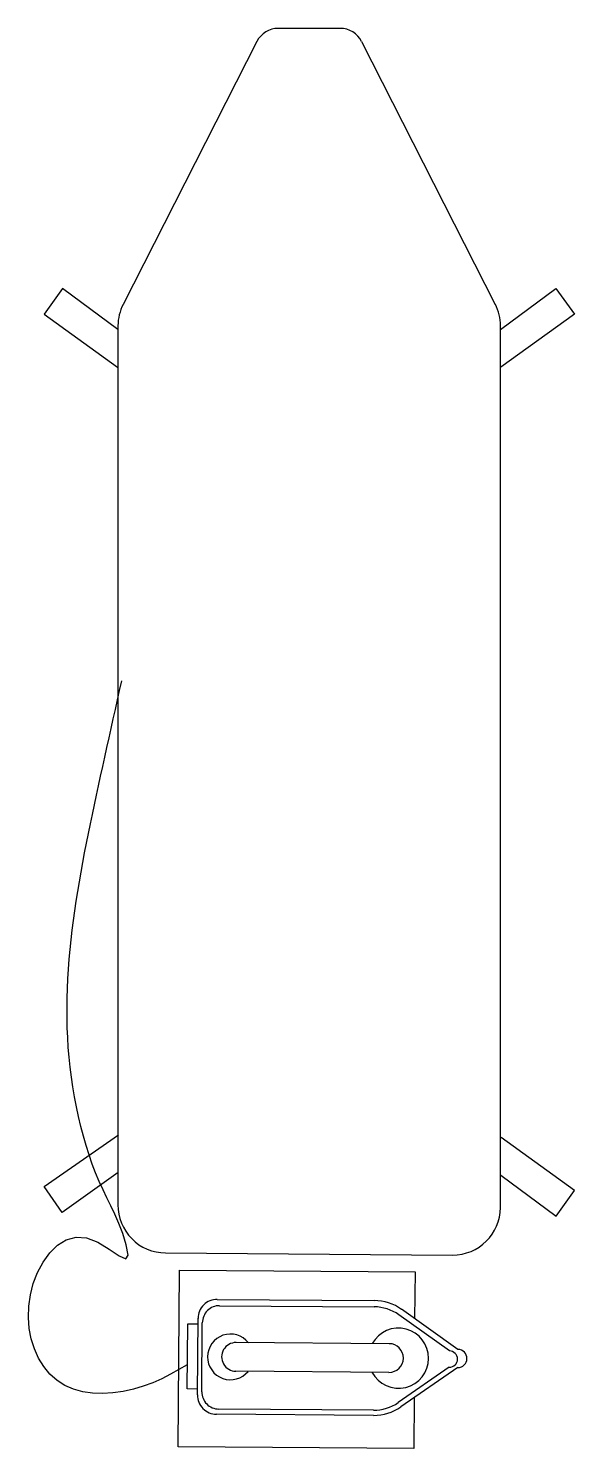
# Model space of a CAD drawing. Extents: x 233 to 804, y 146 to 1630.
import ezdxf

# ---------------------------------------------------------------- set-up
doc = ezdxf.new("R2010")
doc.units = 0
doc.layers.add('KADRBM', color=7, linetype='CONTINUOUS')

msp = doc.modelspace()

# ---------------------------------------------------------------- linework, layer by layer
at = {"layer": 'KADRBM'}
for p, q in [((472, 1616), (332.2, 1341.3)), ((581.5, 1616), (721.3, 1341.3)), ((268.9, 1358.1), (249.5, 1331.2)), ((326.8, 1315.3), (268.9, 1358.1)), ((726.8, 1315.3), (784.7, 1358.1)), ((784.7, 1358.1), (804, 1331.2)), ((249.5, 1331.2), (326.5, 1275.9)), ((804, 1331.2), (727.1, 1275.9)), ((326.8, 1319), (326.8, 401.1)), ((726.8, 398.2), (726.8, 1319)), ((249.6, 420), (327.3, 474.1)), ((804.2, 416), (727.3, 471.2)), ((327, 434.7), (268.5, 392.8)), ((727, 431.8), (784.9, 389)), ((268.5, 392.8), (249.6, 420)), ((784.9, 389), (804.2, 416)), ((376.4, 350.7), (676.4, 348.5)), ((389.8, 148.1), (391.2, 332.7)), ((391.2, 332.7), (637.4, 330.9)), ((637.4, 330.9), (637, 282.1)), ((430.6, 302.2), (594.8, 301)), ((409.9, 202.4), (410.5, 282.4)), ((433.1, 295.6), (594.6, 294.4)), ((673.4, 248.4), (620.4, 286.1)), ((682.3, 249.8), (623.4, 291.8)), ((399.2, 208.6), (399.7, 276.8)), ((399.7, 276.8), (410.4, 276.7)), ((414.4, 205.7), (415, 277.7)), ((610.3, 255.9), (450.3, 257.1)), ((610, 225.9), (450, 227.1)), ((673.2, 231.3), (619.7, 194.4)), ((682.2, 230.9), (622.7, 189.9)), ((409.9, 208.5), (399.2, 208.6)), ((636.4, 199.3), (636, 146.3)), ((593.9, 181), (429.7, 182.2)), ((593.8, 186.4), (432.3, 187.6)), ((636, 146.3), (389.8, 148.1))]:
    msp.add_line(p, q, dxfattribs=at)
for points in [[(559.1, 1629.6), (494.5, 1629.6)], [(399.3, 233.8), (390.6, 228.8), (381.8, 224), (372.7, 219.3), (363.2, 215.1), (353.2, 211.4), (342.9, 208.3), (332.2, 205.9), (321.4, 204.4), (310.7, 203.7), (300.2, 204.1), (290, 205.6), (280.3, 208.3), (271.3, 212.2), (263.1, 217.6), (255.7, 224.2), (249.3, 232), (243.9, 240.8), (239.5, 250.5), (236.2, 260.9), (234.1, 271.9), (233.2, 283.3), (233.5, 295), (235.2, 306.8), (238.2, 318.6), (242.7, 330.2), (248.5, 341.1), (255.5, 350.8), (263.6, 358.7), (272.8, 364.2), (283, 367), (294, 366.3), (305.8, 361.8), (317.6, 354.5), (327.9, 347.6), (335, 344.5), (337.5, 348.5), (335.5, 359), (331.8, 370.9), (327.8, 381.5), (323.7, 391), (319.5, 399.8), (315.3, 408.2), (311.2, 416.6), (307.3, 425.2), (303.5, 434.2), (300, 443.5), (296.7, 453.1), (293.6, 462.8), (290.7, 472.8), (288, 482.9), (285.5, 493.1), (283.3, 503.4), (281.3, 513.8), (279.6, 524.1), (278.1, 534.4), (276.8, 544.7), (275.7, 555), (274.9, 565.3), (274.3, 575.6), (273.8, 585.8), (273.6, 596.1), (273.6, 606.3), (273.7, 616.6), (274, 626.8), (274.5, 637), (275.1, 647.2), (275.9, 657.4), (276.8, 667.5), (277.8, 677.7), (279, 687.8), (280.3, 698), (281.7, 708.1), (283.2, 718.2), (284.8, 728.3), (286.5, 738.4), (288.3, 748.5), (290.1, 758.5), (292, 768.6), (294, 778.6), (296, 788.7), (298, 798.7), (300.1, 808.7), (302.3, 818.7), (304.4, 828.7), (306.6, 838.7), (308.7, 848.7), (310.9, 858.6), (313.1, 868.6), (315.3, 878.5), (317.5, 888.5), (319.7, 898.4), (321.9, 908.4), (324.1, 918.3), (326.3, 928.2), (328.5, 938.1), (330.8, 948.1)]]:
    msp.add_lwpolyline(points, dxfattribs=at)
for centre, radius, start, end in [((494.3, 1604.6), 25, 89.5851, 153.0201), ((559.3, 1604.6), 25, 26.9799, 90.4149), ((376.8, 1318.7), 50, 153.0201, 179.5851), ((676.8, 1318.7), 50, 0.4149, 26.9799), ((376.8, 400.7), 50, 179.5851, 269.5851), ((676.8, 398.5), 50, 269.5851, 359.5851), ((430.5, 282.2), 20, 89.5851, 179.5851), ((594.4, 251), 50, 54.5498, 89.5851), ((433, 277.6), 18, 89.5851, 179.5851), ((594.3, 249.4), 45, 54.5498, 89.5851), ((620.1, 240.8), 31.4, 208.0948, 151.0755), ((444.4, 242.1), 23.9, 38.4475, 320.7227), ((450.2, 242.1), 15, 89.5851, 269.5851), ((610.2, 240.9), 15, 269.5851, 89.5851), ((673.3, 239.8), 8.52, 269.5851, 89.5851), ((682.2, 240.4), 9.47, 269.5851, 89.5851), ((429.9, 202.2), 20, 179.5851, 269.5851), ((432.4, 205.6), 18, 179.5851, 269.5851), ((594.2, 231.4), 45, 269.5851, 304.6204), ((594.3, 231), 50, 269.5851, 304.6204)]:
    msp.add_arc(centre, radius, start, end, dxfattribs=at)

doc.saveas('drawing.dxf')
